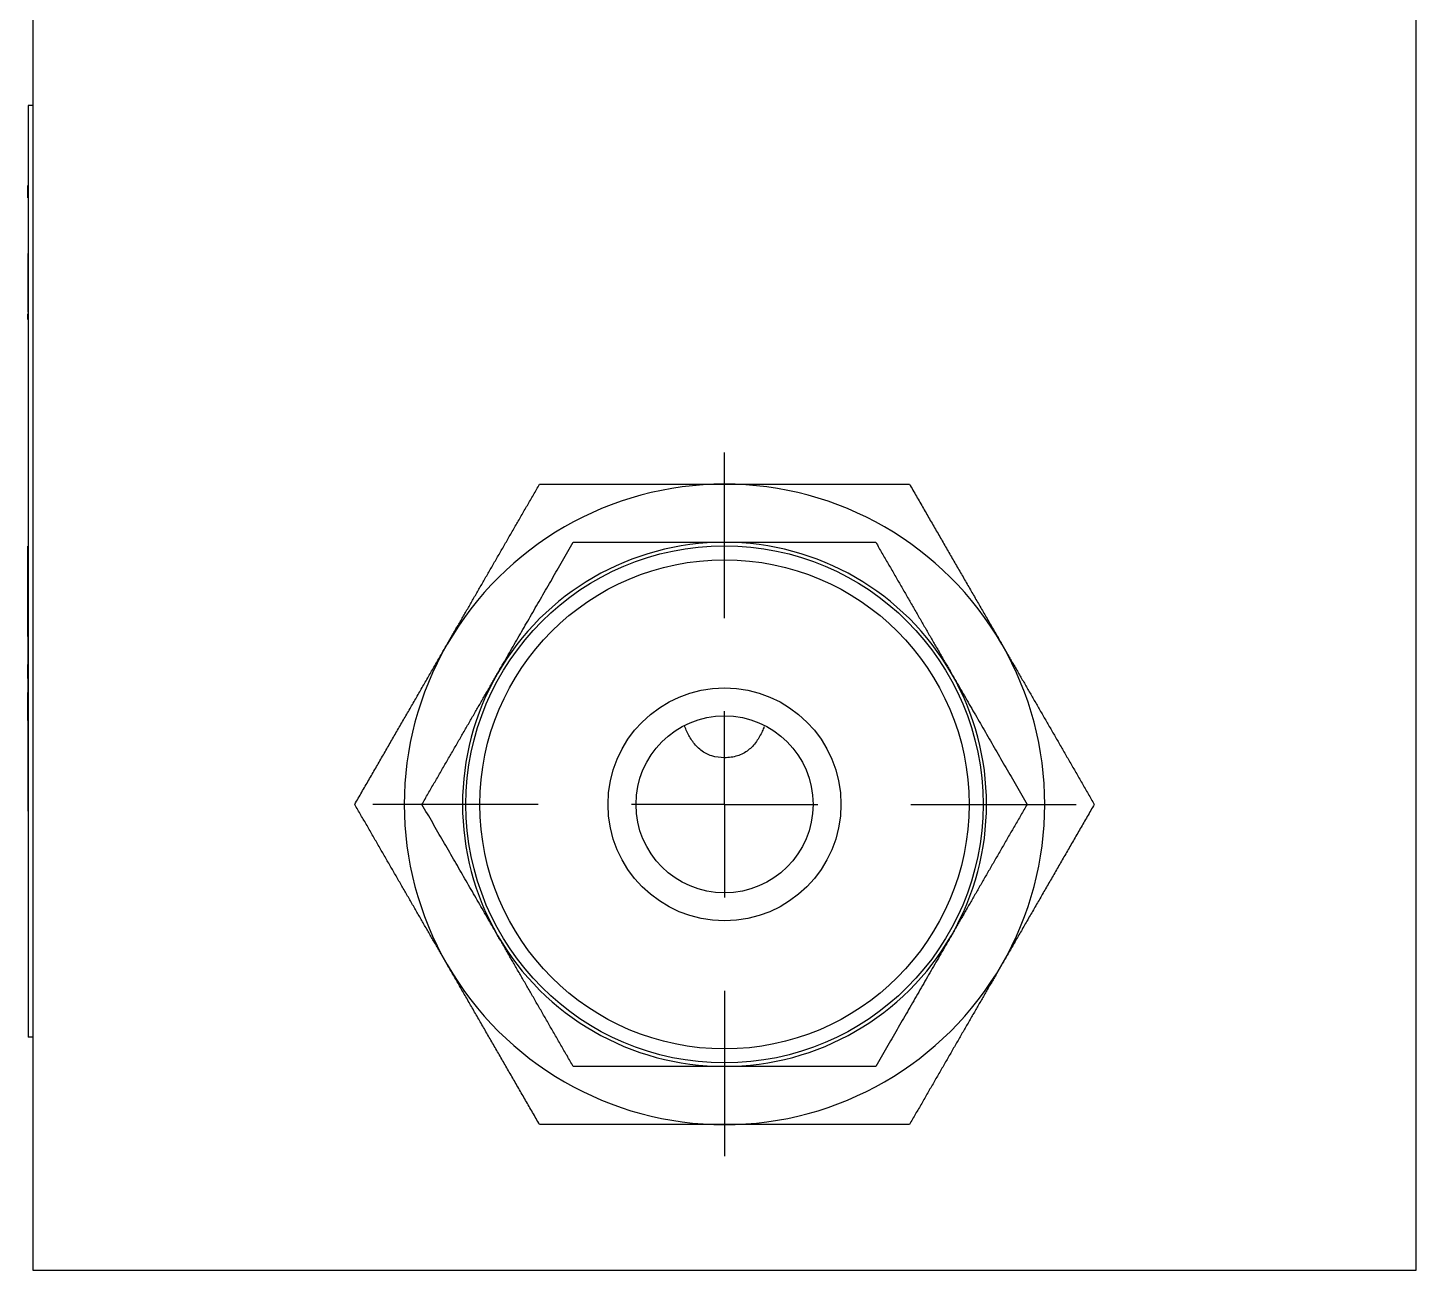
# Model space of a CAD drawing. Header units: inches. Extents: x 1.03 to 9.87, y 1.07 to 7.21.
# Drawn here: x 1.031 to 1.776, y 2.805 to 3.472 of the extents above; entities that cross this region are included whole.
import ezdxf

# ---------------------------------------------------------------- set-up
doc = ezdxf.new("R2010")
doc.units = ezdxf.units.IN
doc.header["$MEASUREMENT"] = 0
doc.layers.add('1', color=7, linetype='Continuous')

# ---------------------------------------------------------------- blocks, each defined once
blk = doc.blocks.new('SW_CENTERMARKSYMBOL_10')
at = {"layer": '1', "color": 0}
for p, q in [((0, 0.1), (0, 0.18875)), ((0, 0), (0, 0.05)), ((-0.1, 0), (-0.18875, 0)), ((0, 0), (-0.05, 0)), ((0, 0), (0, -0.05)), ((0, 0), (0.05, 0)), ((0.1, 0), (0.18875, 0)), ((0, -0.1), (0, -0.18875))]:
    blk.add_line(p, q, dxfattribs=at)

msp = doc.modelspace()

# ---------------------------------------------------------------- linework, layer by layer
at = {"color": 7, "linetype": 'Continuous', "lineweight": 25}
for p, q in [((1.0335, 3.5473), (1.0335, 2.8048)), ((1.776, 2.8048), (1.776, 3.5473)), ((1.0335, 3.4298), (1.031, 3.4298)), ((1.031, 3.4298), (1.031, 2.9298)), ((1.0308, 3.38689), (1.031, 3.38689)), ((1.0308, 3.38031), (1.0308, 3.38689)), ((1.0308, 3.35998), (1.031, 3.35998)), ((1.0308, 3.35045), (1.031, 3.35045)), ((1.0308, 3.35045), (1.0308, 3.31897)), ((1.0308, 3.31897), (1.031, 3.31897)), ((1.0308, 3.31496), (1.0308, 3.31802)), ((1.0308, 3.31496), (1.031, 3.31496)), ((1.0308, 3.18284), (1.0308, 3.19344)), ((1.0308, 3.19344), (1.031, 3.19344)), ((1.0308, 3.18284), (1.031, 3.18284)), ((1.0308, 3.17223), (1.0308, 3.18284)), ((1.0308, 3.17223), (1.031, 3.17223)), ((1.0308, 3.16162), (1.0308, 3.17223)), ((1.0308, 3.16162), (1.031, 3.16162)), ((1.0308, 3.1448), (1.0308, 3.16162)), ((1.0308, 3.1448), (1.0308, 3.1298)), ((1.0308, 3.1448), (1.031, 3.1448)), ((1.0308, 3.1298), (1.031, 3.1298)), ((1.0308, 3.1223), (1.0308, 3.1298)), ((1.0308, 3.1223), (1.0308, 3.1148)), ((1.0308, 3.1223), (1.031, 3.1223)), ((1.0308, 3.0998), (1.0308, 3.1148)), ((1.0308, 3.1148), (1.031, 3.1148)), ((1.0308, 3.0998), (1.031, 3.0998)), ((1.0308, 3.0998), (1.0308, 3.08298)), ((1.0308, 3.08298), (1.031, 3.08298)), ((1.0308, 3.08298), (1.0308, 3.07238)), ((1.0308, 3.07238), (1.031, 3.07238)), ((1.0308, 3.07238), (1.0308, 3.06177)), ((1.0308, 3.06177), (1.031, 3.06177)), ((1.0308, 3.06177), (1.0308, 3.05116)), ((1.0308, 3.05116), (1.031, 3.05116)), ((1.0335, 2.9298), (1.031, 2.9298)), ((1.0335, 2.8048), (1.776, 2.8048))]:
    msp.add_line(p, q, dxfattribs=at)
for radius in [0.13875, 0.13125, 0.0625, 0.0475]:
    msp.add_circle((1.40475, 3.0548), radius, dxfattribs=at)
for radius, start, end in [(0.17188, 90, 150), (0.17188, 30, 90), (0.14063, 90, 150), (0.14063, 30, 90), (0.17188, 150, 210), (0.17188, 330, 30), (0.14063, 150, 210), (0.14063, 330, 30), (0.14063, 210, 270), (0.14063, 270, 330), (0.17188, 210, 270), (0.17188, 270, 330)]:
    msp.add_arc((1.40475, 3.0548), radius, start, end, dxfattribs=at)
for points, knots in [([(1.2559, 3.14074), (1.25687, 3.14241), (1.25881, 3.14577), (1.26173, 3.15083), (1.26468, 3.15594), (1.26766, 3.1611), (1.27066, 3.1663), (1.27369, 3.17155), (1.27675, 3.17686), (1.27984, 3.1822), (1.28296, 3.1876), (1.2861, 3.19305), (1.28927, 3.19854), (1.29247, 3.20408), (1.2957, 3.20967), (1.29895, 3.21531), (1.30224, 3.221), (1.30442, 3.22477), (1.30552, 3.22668)], [0, 0, 0, 0, 0.055816, 0.11224, 0.169341, 0.227185, 0.285838, 0.345359, 0.405808, 0.467241, 0.529711, 0.593269, 0.657963, 0.72384, 0.790942, 0.859311, 0.928984, 1, 1, 1, 1]), ([(1.30552, 3.22668), (1.30803, 3.22668), (1.31301, 3.22668), (1.3205, 3.22668), (1.32792, 3.22668), (1.33526, 3.22668), (1.34253, 3.22668), (1.34973, 3.22668), (1.35686, 3.22668), (1.36392, 3.22668), (1.3709, 3.22668), (1.37781, 3.22668), (1.38465, 3.22668), (1.39141, 3.22668), (1.39811, 3.22668), (1.40255, 3.22668), (1.40475, 3.22668)], [0, 0, 0, 0, 0.081051, 0.160355, 0.23797, 0.313952, 0.388366, 0.461279, 0.532761, 0.602888, 0.671741, 0.739403, 0.805964, 0.871518, 0.936163, 1, 1, 1, 1]), ([(1.40475, 3.22668), (1.40668, 3.22668), (1.41056, 3.22668), (1.4164, 3.22668), (1.4223, 3.22668), (1.42826, 3.22668), (1.43427, 3.22668), (1.44033, 3.22668), (1.44645, 3.22668), (1.45263, 3.22668), (1.45886, 3.22668), (1.46515, 3.22668), (1.47149, 3.22668), (1.47789, 3.22668), (1.48434, 3.22668), (1.49085, 3.22668), (1.49742, 3.22668), (1.50178, 3.22668), (1.50398, 3.22668)], [0, 0, 0, 0, 0.055816, 0.11224, 0.169341, 0.227185, 0.285838, 0.345359, 0.405808, 0.467241, 0.529711, 0.593269, 0.657963, 0.72384, 0.790942, 0.859311, 0.928984, 1, 1, 1, 1]), ([(1.50398, 3.22668), (1.50524, 3.2245), (1.50773, 3.2202), (1.51147, 3.2137), (1.51518, 3.20728), (1.51885, 3.20092), (1.52249, 3.19462), (1.52609, 3.18839), (1.52965, 3.18222), (1.53318, 3.17611), (1.53667, 3.17006), (1.54013, 3.16407), (1.54355, 3.15815), (1.54693, 3.15229), (1.55028, 3.1465), (1.5525, 3.14265), (1.5536, 3.14074)], [0, 0, 0, 0, 0.081051, 0.160355, 0.23797, 0.313952, 0.388366, 0.461279, 0.532761, 0.602888, 0.671741, 0.739403, 0.805964, 0.871518, 0.936163, 1, 1, 1, 1]), ([(1.28297, 3.12512), (1.28381, 3.12657), (1.2855, 3.12951), (1.28805, 3.13393), (1.29063, 3.1384), (1.29324, 3.14291), (1.29587, 3.14746), (1.29852, 3.15206), (1.3012, 3.15671), (1.30391, 3.1614), (1.30665, 3.16613), (1.3094, 3.17091), (1.31219, 3.17573), (1.315, 3.1806), (1.31784, 3.18551), (1.3207, 3.19047), (1.3226, 3.19377), (1.32356, 3.19543)], [0, 0, 0, 0, 0.0595576, 0.1198123, 0.1808477, 0.2427439, 0.3055779, 0.3694233, 0.4343501, 0.500425, 0.5677113, 0.6362689, 0.7061544, 0.7774212, 0.8501199, 0.924298, 1, 1, 1, 1]), ([(1.32356, 3.19543), (1.32577, 3.19543), (1.33015, 3.19543), (1.33675, 3.19543), (1.34327, 3.19543), (1.34972, 3.19543), (1.35611, 3.19543), (1.36243, 3.19543), (1.36868, 3.19543), (1.37486, 3.19543), (1.38097, 3.19543), (1.38701, 3.19543), (1.39299, 3.19543), (1.39889, 3.19543), (1.40281, 3.19543), (1.40475, 3.19543)], [0, 0, 0, 0, 0.087213, 0.172405, 0.255647, 0.337014, 0.416584, 0.494445, 0.570686, 0.645405, 0.718706, 0.790698, 0.861495, 0.93122, 1, 1, 1, 1]), ([(1.40475, 3.19543), (1.40643, 3.19543), (1.40982, 3.19543), (1.41493, 3.19543), (1.42008, 3.19543), (1.42529, 3.19543), (1.43055, 3.19543), (1.43586, 3.19543), (1.44123, 3.19543), (1.44664, 3.19543), (1.45211, 3.19543), (1.45763, 3.19543), (1.4632, 3.19543), (1.46882, 3.19543), (1.47449, 3.19543), (1.48022, 3.19543), (1.48402, 3.19543), (1.48594, 3.19543)], [0, 0, 0, 0, 0.059558, 0.119812, 0.180848, 0.242744, 0.305578, 0.369423, 0.43435, 0.500425, 0.567711, 0.636269, 0.706154, 0.777421, 0.85012, 0.924298, 1, 1, 1, 1]), ([(1.48594, 3.19543), (1.48705, 3.19351), (1.48924, 3.18972), (1.49253, 3.18401), (1.4958, 3.17836), (1.49902, 3.17277), (1.50222, 3.16724), (1.50537, 3.16177), (1.5085, 3.15636), (1.51159, 3.15101), (1.51464, 3.14571), (1.51767, 3.14048), (1.52065, 3.13531), (1.52361, 3.13019), (1.52556, 3.1268), (1.52654, 3.12512)], [0, 0, 0, 0, 0.087213, 0.172405, 0.255647, 0.337014, 0.416584, 0.494445, 0.570686, 0.645405, 0.718706, 0.790698, 0.861495, 0.93122, 1, 1, 1, 1]), ([(1.20629, 3.0548), (1.20754, 3.05698), (1.21003, 3.06129), (1.21378, 3.06778), (1.21749, 3.0742), (1.22116, 3.08056), (1.22479, 3.08686), (1.22839, 3.09309), (1.23196, 3.09927), (1.23549, 3.10538), (1.23898, 3.11142), (1.24243, 3.11741), (1.24585, 3.12333), (1.24923, 3.12919), (1.25258, 3.13499), (1.2548, 3.13883), (1.2559, 3.14074)], [0, 0, 0, 0, 0.081051, 0.160355, 0.23797, 0.313952, 0.388366, 0.461279, 0.532761, 0.602888, 0.671741, 0.739403, 0.805964, 0.871518, 0.936163, 1, 1, 1, 1]), ([(1.5536, 3.14074), (1.55456, 3.13907), (1.5565, 3.13571), (1.55942, 3.13065), (1.56237, 3.12554), (1.56535, 3.12039), (1.56836, 3.11518), (1.57139, 3.10993), (1.57445, 3.10463), (1.57754, 3.09928), (1.58065, 3.09388), (1.5838, 3.08844), (1.58697, 3.08294), (1.59017, 3.0774), (1.5934, 3.07181), (1.59665, 3.06618), (1.59993, 3.06049), (1.60211, 3.05671), (1.60322, 3.0548)], [0, 0, 0, 0, 0.055816, 0.11224, 0.169341, 0.227185, 0.285838, 0.345359, 0.405808, 0.467241, 0.529711, 0.593269, 0.657963, 0.72384, 0.790942, 0.859311, 0.928984, 1, 1, 1, 1]), ([(1.24237, 3.0548), (1.24348, 3.05672), (1.24567, 3.06051), (1.24896, 3.06622), (1.25223, 3.07187), (1.25545, 3.07746), (1.25865, 3.08299), (1.2618, 3.08846), (1.26493, 3.09387), (1.26802, 3.09923), (1.27107, 3.10452), (1.2741, 3.10975), (1.27708, 3.11493), (1.28004, 3.12004), (1.28199, 3.12343), (1.28297, 3.12512)], [0, 0, 0, 0, 0.087213, 0.172405, 0.255647, 0.337014, 0.416584, 0.494445, 0.570686, 0.645405, 0.718706, 0.790698, 0.861495, 0.93122, 1, 1, 1, 1]), ([(1.52654, 3.12512), (1.52738, 3.12366), (1.52907, 3.12072), (1.53162, 3.1163), (1.5342, 3.11184), (1.53681, 3.10733), (1.53944, 3.10277), (1.54209, 3.09817), (1.54477, 3.09353), (1.54748, 3.08884), (1.55021, 3.0841), (1.55297, 3.07932), (1.55576, 3.0745), (1.55857, 3.06963), (1.56141, 3.06472), (1.56427, 3.05976), (1.56617, 3.05647), (1.56713, 3.0548)], [0, 0, 0, 0, 0.059558, 0.119812, 0.180848, 0.242744, 0.305578, 0.369423, 0.43435, 0.500425, 0.567711, 0.636269, 0.706154, 0.777421, 0.85012, 0.924298, 1, 1, 1, 1]), ([(1.42602, 3.09646), (1.4257, 3.09565), (1.425, 3.09386), (1.4236, 3.09121), (1.42187, 3.08845), (1.41985, 3.08597), (1.41672, 3.08305), (1.4128, 3.08099), (1.40831, 3.07998), (1.40364, 3.0797), (1.39776, 3.08043), (1.39178, 3.08356), (1.38752, 3.08838), (1.38483, 3.09292), (1.38372, 3.09587), (1.38336, 3.09684)], [0, 0, 0, 0, 0.046076, 0.102434, 0.158833, 0.219033, 0.271491, 0.383475, 0.439721, 0.496159, 0.60835, 0.720535, 0.832843, 0.944896, 1, 1, 1, 1]), ([(1.2559, 2.96887), (1.25494, 2.97054), (1.253, 2.9739), (1.25008, 2.97896), (1.24713, 2.98406), (1.24415, 2.98922), (1.24115, 2.99443), (1.23811, 2.99968), (1.23505, 3.00498), (1.23196, 3.01033), (1.22885, 3.01573), (1.2257, 3.02117), (1.22253, 3.02666), (1.21933, 3.03221), (1.21611, 3.0378), (1.21285, 3.04343), (1.20957, 3.04912), (1.20739, 3.0529), (1.20629, 3.0548)], [0, 0, 0, 0, 0.055816, 0.11224, 0.169341, 0.227185, 0.285838, 0.345359, 0.405808, 0.467241, 0.529711, 0.593269, 0.657963, 0.72384, 0.790942, 0.859311, 0.928984, 1, 1, 1, 1]), ([(1.28297, 2.98449), (1.28212, 2.98595), (1.28043, 2.98888), (1.27788, 2.9933), (1.2753, 2.99777), (1.2727, 3.00228), (1.27007, 3.00684), (1.26741, 3.01144), (1.26473, 3.01608), (1.26202, 3.02077), (1.25929, 3.0255), (1.25653, 3.03028), (1.25374, 3.03511), (1.25093, 3.03997), (1.2481, 3.04489), (1.24523, 3.04985), (1.24333, 3.05314), (1.24237, 3.0548)], [0, 0, 0, 0, 0.059558, 0.119812, 0.180848, 0.242744, 0.305578, 0.369423, 0.43435, 0.500425, 0.567711, 0.636269, 0.706154, 0.777421, 0.85012, 0.924298, 1, 1, 1, 1]), ([(1.56713, 3.0548), (1.56602, 3.05289), (1.56384, 3.0491), (1.56054, 3.04338), (1.55728, 3.03774), (1.55405, 3.03215), (1.55086, 3.02662), (1.5477, 3.02114), (1.54457, 3.01573), (1.54148, 3.01038), (1.53843, 3.00509), (1.53541, 2.99985), (1.53242, 2.99468), (1.52947, 2.98957), (1.52751, 2.98618), (1.52654, 2.98449)], [0, 0, 0, 0, 0.087213, 0.172405, 0.255647, 0.337014, 0.416584, 0.494445, 0.570686, 0.645405, 0.718706, 0.790698, 0.861495, 0.93122, 1, 1, 1, 1]), ([(1.60322, 3.0548), (1.60196, 3.05263), (1.59947, 3.04832), (1.59572, 3.04183), (1.59202, 3.03541), (1.58834, 3.02905), (1.58471, 3.02275), (1.58111, 3.01651), (1.57754, 3.01034), (1.57402, 3.00423), (1.57053, 2.99818), (1.56707, 2.9922), (1.56365, 2.98628), (1.56027, 2.98042), (1.55692, 2.97462), (1.5547, 2.97078), (1.5536, 2.96887)], [0, 0, 0, 0, 0.081051, 0.160355, 0.23797, 0.313952, 0.388366, 0.461279, 0.532761, 0.602888, 0.671741, 0.739403, 0.805964, 0.871518, 0.936163, 1, 1, 1, 1]), ([(1.32356, 2.91418), (1.32245, 2.9161), (1.32027, 2.91989), (1.31697, 2.9256), (1.31371, 2.93125), (1.31048, 2.93684), (1.30729, 2.94237), (1.30413, 2.94784), (1.301, 2.95325), (1.29791, 2.9586), (1.29486, 2.96389), (1.29184, 2.96913), (1.28885, 2.9743), (1.2859, 2.97942), (1.28394, 2.98281), (1.28297, 2.98449)], [0, 0, 0, 0, 0.087213, 0.172405, 0.255647, 0.337014, 0.416584, 0.494445, 0.570686, 0.645405, 0.718706, 0.790698, 0.861495, 0.93122, 1, 1, 1, 1]), ([(1.52654, 2.98449), (1.52569, 2.98303), (1.524, 2.9801), (1.52145, 2.97568), (1.51887, 2.97121), (1.51627, 2.9667), (1.51364, 2.96215), (1.51098, 2.95755), (1.5083, 2.9529), (1.50559, 2.94821), (1.50286, 2.94348), (1.5001, 2.9387), (1.49731, 2.93388), (1.4945, 2.92901), (1.49167, 2.9241), (1.4888, 2.91913), (1.4869, 2.91584), (1.48594, 2.91418)], [0, 0, 0, 0, 0.059558, 0.119812, 0.180848, 0.242744, 0.305578, 0.369423, 0.43435, 0.500425, 0.567711, 0.636269, 0.706154, 0.777421, 0.85012, 0.924298, 1, 1, 1, 1]), ([(1.30552, 2.88293), (1.30426, 2.88511), (1.30178, 2.88941), (1.29803, 2.8959), (1.29432, 2.90233), (1.29065, 2.90869), (1.28701, 2.91498), (1.28341, 2.92122), (1.27985, 2.92739), (1.27632, 2.9335), (1.27283, 2.93955), (1.26937, 2.94553), (1.26596, 2.95146), (1.26257, 2.95731), (1.25923, 2.96311), (1.25701, 2.96696), (1.2559, 2.96887)], [0, 0, 0, 0, 0.081051, 0.160355, 0.23797, 0.313952, 0.388366, 0.461279, 0.532761, 0.602888, 0.671741, 0.739403, 0.805964, 0.871518, 0.936163, 1, 1, 1, 1]), ([(1.5536, 2.96887), (1.55263, 2.9672), (1.5507, 2.96384), (1.54777, 2.95878), (1.54482, 2.95367), (1.54185, 2.94851), (1.53884, 2.94331), (1.53581, 2.93805), (1.53275, 2.93275), (1.52966, 2.9274), (1.52654, 2.92201), (1.5234, 2.91656), (1.52023, 2.91107), (1.51703, 2.90553), (1.5138, 2.89994), (1.51055, 2.8943), (1.50726, 2.88861), (1.50508, 2.88484), (1.50398, 2.88293)], [0, 0, 0, 0, 0.055816, 0.11224, 0.169341, 0.227185, 0.285838, 0.345359, 0.405808, 0.467241, 0.529711, 0.593269, 0.657963, 0.72384, 0.790942, 0.859311, 0.928984, 1, 1, 1, 1]), ([(1.40475, 2.91418), (1.40307, 2.91418), (1.39968, 2.91418), (1.39457, 2.91418), (1.38942, 2.91418), (1.38421, 2.91418), (1.37895, 2.91418), (1.37364, 2.91418), (1.36827, 2.91418), (1.36286, 2.91418), (1.35739, 2.91418), (1.35188, 2.91418), (1.34631, 2.91418), (1.34068, 2.91418), (1.33501, 2.91418), (1.32928, 2.91418), (1.32548, 2.91418), (1.32356, 2.91418)], [0, 0, 0, 0, 0.059558, 0.119812, 0.180848, 0.242744, 0.305578, 0.369423, 0.43435, 0.500425, 0.567711, 0.636269, 0.706154, 0.777421, 0.85012, 0.924298, 1, 1, 1, 1]), ([(1.48594, 2.91418), (1.48373, 2.91418), (1.47935, 2.91418), (1.47275, 2.91418), (1.46623, 2.91418), (1.45978, 2.91418), (1.45339, 2.91418), (1.44707, 2.91418), (1.44083, 2.91418), (1.43465, 2.91418), (1.42853, 2.91418), (1.42249, 2.91418), (1.41652, 2.91418), (1.41061, 2.91418), (1.4067, 2.91418), (1.40475, 2.91418)], [0, 0, 0, 0, 0.087213, 0.172405, 0.255647, 0.337014, 0.416584, 0.494445, 0.570686, 0.645405, 0.718706, 0.790698, 0.861495, 0.93122, 1, 1, 1, 1]), ([(1.40475, 2.88293), (1.40282, 2.88293), (1.39894, 2.88293), (1.3931, 2.88293), (1.3872, 2.88293), (1.38125, 2.88293), (1.37524, 2.88293), (1.36917, 2.88293), (1.36305, 2.88293), (1.35687, 2.88293), (1.35064, 2.88293), (1.34435, 2.88293), (1.33801, 2.88293), (1.33161, 2.88293), (1.32516, 2.88293), (1.31865, 2.88293), (1.31208, 2.88293), (1.30772, 2.88293), (1.30552, 2.88293)], [0, 0, 0, 0, 0.055816, 0.11224, 0.169341, 0.227185, 0.285838, 0.345359, 0.405808, 0.467241, 0.529711, 0.593269, 0.657963, 0.72384, 0.790942, 0.859311, 0.928984, 1, 1, 1, 1]), ([(1.50398, 2.88293), (1.50147, 2.88293), (1.4965, 2.88293), (1.489, 2.88293), (1.48159, 2.88293), (1.47424, 2.88293), (1.46697, 2.88293), (1.45977, 2.88293), (1.45264, 2.88293), (1.44559, 2.88293), (1.4386, 2.88293), (1.43169, 2.88293), (1.42486, 2.88293), (1.41809, 2.88293), (1.4114, 2.88293), (1.40696, 2.88293), (1.40475, 2.88293)], [0, 0, 0, 0, 0.081051, 0.160355, 0.23797, 0.313952, 0.388366, 0.461279, 0.532761, 0.602888, 0.671741, 0.739403, 0.805964, 0.871518, 0.936163, 1, 1, 1, 1])]:
    msp.add_open_spline(points, degree=3, knots=knots, dxfattribs=at)

# ---------------------------------------------------------------- block references
at = {"layer": '1', "color": 7}
msp.add_blockref('SW_CENTERMARKSYMBOL_10', (1.40475, 3.0548), dxfattribs=at)

doc.saveas('drawing.dxf')
